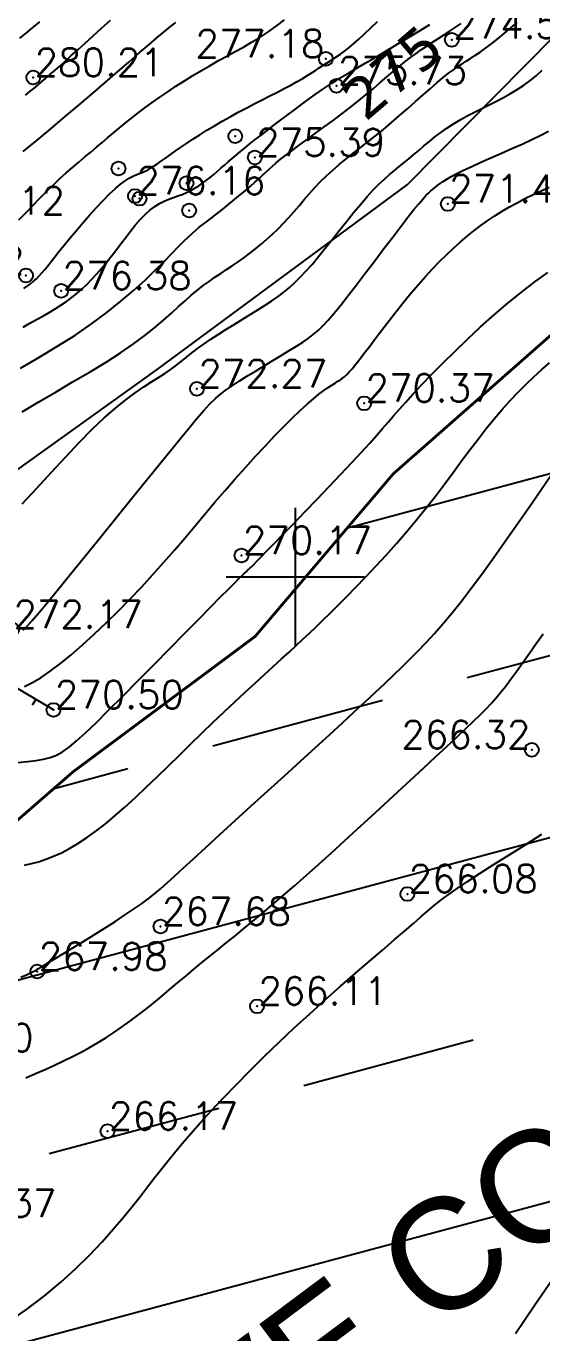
# Model space of a CAD drawing. Header units: millimetres. Extents: x 524954 to 526204, y 9523489 to 9524010.
# Drawn here: x 525990.26 to 526008.91, y 9523672.69 to 9523719.9 of the extents above; entities that cross this region are included whole.
import ezdxf
from ezdxf.enums import TextEntityAlignment as Align

# ---------------------------------------------------------------- set-up
doc = ezdxf.new("R2010")
doc.units = ezdxf.units.MM
doc.header["$PDMODE"] = 32
doc.header["$PDSIZE"] = 0.5
doc.linetypes.add('ACAD_ISO12W100', pattern=[21, 12, -3, 0, -3, 0, -3])
doc.linetypes.add('CACHE2', pattern=[4.7625, 3.175, -1.5875])
for name, color, linetype in [('Bord Fleuve', 4, 'ACAD_ISO12W100'), ('Carroyage', 7, 'Continuous'), ('CN_01_00', 3, 'Continuous'), ('CN_02_00', 4, 'Continuous'), ('CN_05_00', 6, 'Continuous'), ('CN_10_00', 1, 'Continuous'), ('Cotation Courbes de niveau', 7, 'Continuous'), ('Haut_Talus', 30, 'Continuous'), ('PLUME_4', 3, 'Continuous'), ('Talus', 2, 'Continuous'), ('TopoAlt', 3, 'Continuous'), ('TOPOJIS', 7, 'Continuous'), ('Toponomie', 7, 'CACHE2')]:
    doc.layers.add(name, color=color, linetype=linetype)
doc.styles.add('Simplex 1.0', font='Simplex.shx', dxfattribs={"width": 0.99, "height": 1})
doc.styles.get("Standard").update_dxf_attribs({"font": 'arial.ttf'})
doc.styles.add('Verdana 1.0', font='verdana.ttf', dxfattribs={"width": 0.99, "height": 1})

# ---------------------------------------------------------------- blocks, each defined once
blk = doc.blocks.new('TCPOINT M')
at = {"color": 0}
blk.add_point((0, 0), dxfattribs=at)
at = {"layer": 'TopoAlt', "style": 'Simplex 1.0', "width": 0.99}
blk.add_attdef('ALT', (0.15, 0.15), '', height=1, dxfattribs=at)

msp = doc.modelspace()

# ---------------------------------------------------------------- hatches: boundary and pattern name
at = {"layer": 'Bord Fleuve', "ltscale": 0.5}
h = msp.add_hatch(dxfattribs=at)
h.set_pattern_fill('ANSI33', color=256, scale=2, angle=330, style=0)
h.paths.add_polyline_path([(526101.715, 9523771.778), (526101.498, 9523728.689), (526067.042, 9523702.1), (526048.223, 9523678.528), (526031.816, 9523676.184), (526027.837, 9523671.249), (526016.46, 9523661.911), (526012.684, 9523655.259), (526010.342, 9523652.337), (526009.349, 9523649.826), (526002.836, 9523644.901), (526001.359, 9523638.704), (525998.552, 9523634.868), (525992.641, 9523630.59), (525971.373, 9523621.771), (525946.333, 9523622.282), (525936.503, 9523619.892), (525930.695, 9523617.923), (525919.699, 9523615.395), (525895.841, 9523612.948), (525885.599, 9523613.628), (525875.196, 9523613.421), (525867.372, 9523614.558), (525859.164, 9523613.749), (525850.68, 9523611.584), (525842.877, 9523609.413), (525834.137, 9523605.724), (525821.783, 9523602.11), (525815.903, 9523600.185), (525796.184, 9523594.113), (525774.026, 9523585.199), (525767.099, 9523581.761), (525763.989, 9523580.32), (525760.33, 9523578.539), (525748.039, 9523572.413), (525744.059, 9523571.766), (525739.195, 9523569.005), (525726.381, 9523563.785), (525719.788, 9523561.814), (525707.248, 9523554.536), (525700.147, 9523552.212), (525692.212, 9523549.16), (525674.921, 9523545.702), (525662.522, 9523542.332), (525644.942, 9523541.016), (525635.899, 9523540.053), (525621.612, 9523536.522), (525609.298, 9523533.789), (525593.484, 9523529.477), (525590.482, 9523529.837), (525587.338, 9523528.188), (525575.413, 9523524.864), (525573.541, 9523524.376), (525537.559, 9523507.804), (525536.053, 9523507.312), (525509.961, 9523500.658), (525472.702, 9523501.018), (525453.195, 9523495.13), (525425.264, 9523493.316), (525409.725, 9523500.229), (525383.624, 9523517.145), (525374.857, 9523528.592), (525397.503, 9523550.219), (525408.728, 9523544.096), (525423.511, 9523536.311), (525445.736, 9523537.578), (525453.966, 9523539.782), (525464.454, 9523546.087), (525473.153, 9523547.827), (525482.046, 9523548.599), (525491.438, 9523548.246), (525499.251, 9523546.152), (525510.455, 9523545.914), (525524.182, 9523548.573), (525533.752, 9523550.446), (525539.312, 9523550.42), (525543.959, 9523554.529), (525548.966, 9523556.567), (525556.157, 9523559.482), (525565.701, 9523562.659), (525575.687, 9523565.927), (525586.045, 9523569.089), (525592.726, 9523570.833), (525599.232, 9523573.013), (525615.849, 9523577.326), (525625.16, 9523582.583), (525628.685, 9523586.517), (525632.523, 9523586.625), (525648.079, 9523583.088), (525655.429, 9523583.638), (525665.347, 9523586.334), (525670.505, 9523587.365), (525674.974, 9523592.31), (525681.363, 9523595.427), (525690.374, 9523596.897), (525696.726, 9523596.667), (525703.112, 9523600.372), (525712.502, 9523603.181), (525720.951, 9523606.622), (525729.973, 9523611.744), (525735.094, 9523612.577), (525741.896, 9523615.967), (525746.088, 9523618.007), (525749.05, 9523619.379), (525756.94, 9523623.296), (525766.831, 9523627.898), (525804.249, 9523638.101), (525817.576, 9523642.025), (525828.432, 9523644.919), (525839.805, 9523649.896), (525846.166, 9523651.166), (525855.839, 9523655.822), (525867.776, 9523655.711), (525877.503, 9523655.632), (525886.144, 9523654.198), (525894.786, 9523653.829), (525911.157, 9523655.506), (525918.652, 9523656.801), (525925.004, 9523658.249), (525933.183, 9523660.832), (525939.613, 9523663.374), (525944.509, 9523665.893), (525950.393, 9523669.022), (525957.623, 9523672.73), (525962.986, 9523676.276), (525970.165, 9523679.965), (525973.599, 9523682.924), (525976.261, 9523684.646), (525980.145, 9523686.246), (525987.591, 9523689.162), (525991.967, 9523692.966), (525998.543, 9523697.851), (526003.542, 9523703.73), (526012.581, 9523711.677), (526026.66, 9523716.709), (526030.85, 9523726.011), (526046.387, 9523740.613), (526052.355, 9523745.599), (526061.927, 9523759.011), (526073.275, 9523760.379), (526077.818, 9523761.95), (526083.981, 9523762.217)])
h.paths.add_polyline_path([(525512.661, 9523516.101), (525534.357, 9523523.257), (525535.319, 9523520.342), (525513.623, 9523513.186)], flags=24)
h.paths.add_polyline_path([(525743.331, 9523593.045), (525764.315, 9523602.078), (525765.529, 9523599.259), (525744.545, 9523590.226)], flags=24)
h.paths.add_polyline_path([(525983.194, 9523662.071), (526001.508, 9523675.73), (526003.343, 9523673.269), (525985.029, 9523659.611)], flags=24)

# ---------------------------------------------------------------- linework, layer by layer
at = {"layer": 'Bord Fleuve', "ltscale": 0.35, "flags": 128}
msp.add_lwpolyline([(525394.064, 9523546.741, 0.1, 0.1, 0), (525403.511, 9523541.057, 0.1, 0.1, 0), (525423.511, 9523536.311, 0.1, 0.1, 0), (525445.736, 9523537.578, 0.1, 0.1, 0), (525453.966, 9523539.782, 0.1, 0.1, 0), (525464.454, 9523546.087, 0.1, 0.1, 0), (525473.153, 9523547.827, 0.1, 0.1, 0), (525482.046, 9523548.599, 0.1, 0.1, 0), (525491.438, 9523548.246, 0.1, 0.1, 0), (525499.251, 9523546.152, 0.1, 0.1, 0), (525510.455, 9523545.914, 0.1, 0.1, 0), (525524.182, 9523548.573, 0.1, 0.1, 0), (525533.752, 9523550.446, 0.1, 0.1, 0), (525539.312, 9523550.42, 0.1, 0.1, 0), (525543.959, 9523554.529, 0.1, 0.1, 0), (525548.966, 9523556.567, 0.1, 0.1, 0), (525556.157, 9523559.482, 0.1, 0.1, 0), (525565.701, 9523562.659, 0.1, 0.1, 0), (525575.687, 9523565.927, 0.1, 0.1, 0), (525586.045, 9523569.089, 0.1, 0.1, 0), (525592.726, 9523570.833, 0.1, 0.1, 0), (525599.232, 9523573.013, 0.1, 0.1, 0), (525615.849, 9523577.326, 0.1, 0.1, 0), (525625.16, 9523582.583, 0.1, 0.1, 0), (525628.685, 9523586.517, 0.1, 0.1, 0), (525632.523, 9523586.625, 0.1, 0.1, 0), (525648.079, 9523583.088, 0.1, 0.1, 0), (525655.429, 9523583.638, 0.1, 0.1, 0), (525665.347, 9523586.334, 0.1, 0.1, 0), (525670.505, 9523587.365, 0.1, 0.1, 0), (525674.974, 9523592.31, 0.1, 0.1, 0), (525674.974, 9523592.31, 0.1, 0.1, 0), (525681.363, 9523595.427, 0.1, 0.1, 0), (525681.363, 9523595.427, 0.1, 0.1, 0), (525690.374, 9523596.897, 0.1, 0.1, 0), (525696.726, 9523596.667, 0.1, 0.1, 0), (525703.112, 9523600.372, 0.1, 0.1, 0), (525712.502, 9523603.181, 0.1, 0.1, 0), (525712.502, 9523603.181, 0.1, 0.1, 0), (525720.951, 9523606.622, 0.1, 0.1, 0), (525729.973, 9523611.744, 0.1, 0.1, 0), (525735.094, 9523612.577, 0.1, 0.1, 0), (525741.896, 9523615.967, 0.1, 0.1, 0), (525746.088, 9523618.007, 0.1, 0.1, 0), (525749.05, 9523619.379, 0.1, 0.1, 0), (525756.94, 9523623.296, 0.1, 0.1, 0), (525766.831, 9523627.898, 0.1, 0.1, 0), (525804.249, 9523638.101, 0.1, 0.1, 0), (525817.576, 9523642.025, 0.1, 0.1, 0), (525828.432, 9523644.919, 0.1, 0.1, 0), (525839.805, 9523649.896, 0.1, 0.1, 0), (525846.166, 9523651.166, 0.1, 0.1, 0), (525855.839, 9523655.822, 0.1, 0.1, 0), (525867.776, 9523655.711, 0.1, 0.1, 0), (525877.503, 9523655.632, 0.1, 0.1, 0), (525886.144, 9523654.198, 0.1, 0.1, 0), (525894.786, 9523653.829, 0.1, 0.1, 0), (525911.157, 9523655.506, 0.1, 0.1, 0), (525918.652, 9523656.801, 0.1, 0.1, 0), (525925.004, 9523658.249, 0.1, 0.1, 0), (525933.183, 9523660.832, 0.1, 0.1, 0), (525939.613, 9523663.374, 0.1, 0.1, 0), (525944.509, 9523665.893, 0.1, 0.1, 0), (525950.393, 9523669.022, 0.1, 0.1, 0), (525957.623, 9523672.73, 0.1, 0.1, 0), (525962.986, 9523676.276, 0.1, 0.1, 0), (525970.165, 9523679.965, 0.1, 0.1, 0), (525970.165, 9523679.965, 0.1, 0.1, 0), (525973.599, 9523682.924, 0.1, 0.1, 0), (525976.261, 9523684.646, 0.1, 0.1, 0), (525980.145, 9523686.246, 0.1, 0.1, 0), (525987.591, 9523689.162, 0.1, 0.1, 0), (525991.967, 9523692.966, 0.1, 0.1, 0), (525998.543, 9523697.851, 0.1, 0.1, 0), (526003.542, 9523703.73, 0.1, 0.1, 0), (526012.581, 9523711.677, 0.1, 0.1, 0), (526026.66, 9523716.709, 0.1, 0.1, 0), (526030.85, 9523726.011, 0.1, 0.1, 0), (526046.387, 9523740.613, 0.1, 0.1, 0), (526052.355, 9523745.599, 0.1, 0.1, 0), (526061.927, 9523759.011, 0.1, 0.1, 0), (526073.275, 9523760.379, 0.1, 0.1, 0), (526077.818, 9523761.95, 0.1, 0.1, 0), (526083.981, 9523762.217, 0.1, 0.1, 0), (526101.715, 9523771.778, 0, 0, 0)], format="xyseb", dxfattribs=at)
at = {"layer": 'Carroyage'}
for p, q in [((526000, 9523697.5), (526000, 9523702.5)), ((525997.5, 9523700), (526002.5, 9523700))]:
    msp.add_line(p, q, dxfattribs=at)
at = {"layer": 'CN_01_00', "flags": 128}
for points, elevation in [([(525990.041, 9523719.463), (525990.264, 9523719.644), (525990.499, 9523719.84), (525990.754, 9523720.057)], 281), ([(525990.156, 9523715.374), (525990.66, 9523715.786), (525991.171, 9523716.208), (525991.681, 9523716.633), (525992.18, 9523717.054), (525992.663, 9523717.467), (525993.126, 9523717.865), (525993.565, 9523718.246), (525993.977, 9523718.603), (525994.357, 9523718.932), (525994.701, 9523719.229), (525995.004, 9523719.488), (525995.265, 9523719.706), (525995.488, 9523719.887), (525995.677, 9523720.035)], 279), ([(525990.178, 9523710.428), (525990.301, 9523710.509), (525990.419, 9523710.594), (525990.53, 9523710.682), (525990.636, 9523710.775), (525990.737, 9523710.875), (525990.837, 9523710.985), (525990.939, 9523711.106), (525991.049, 9523711.242), (525991.17, 9523711.396), (525991.306, 9523711.57), (525991.461, 9523711.768), (525991.64, 9523711.991), (525991.845, 9523712.24), (525992.07, 9523712.509), (525992.31, 9523712.789), (525992.557, 9523713.071), (525992.806, 9523713.346), (525993.048, 9523713.604), (525993.279, 9523713.837), (525993.491, 9523714.036), (525993.679, 9523714.195), (525993.845, 9523714.318), (525993.992, 9523714.41), (525994.124, 9523714.48), (525994.245, 9523714.533), (525994.356, 9523714.577), (525994.463, 9523714.618), (525994.567, 9523714.662), (525994.673, 9523714.715), (525994.783, 9523714.778), (525994.899, 9523714.852), (525995.024, 9523714.936), (525995.159, 9523715.031), (525995.306, 9523715.136), (525995.469, 9523715.252), (525995.649, 9523715.379), (525995.848, 9523715.516), (525996.064, 9523715.663), (525996.297, 9523715.816), (525996.544, 9523715.975), (525996.803, 9523716.138), (525997.073, 9523716.302), (525997.352, 9523716.467), (525997.638, 9523716.629), (525997.93, 9523716.788), (525998.223, 9523716.943), (525998.515, 9523717.093), (525998.802, 9523717.239), (525999.081, 9523717.38), (525999.348, 9523717.515), (525999.6, 9523717.645), (525999.833, 9523717.768), (526000.046, 9523717.886), (526000.239, 9523717.997), (526000.415, 9523718.103), (526000.576, 9523718.204), (526000.725, 9523718.299), (526000.864, 9523718.39), (526000.995, 9523718.476), (526001.122, 9523718.558), (526001.246, 9523718.637), (526001.37, 9523718.716), (526001.498, 9523718.8), (526001.631, 9523718.892), (526001.775, 9523718.996), (526001.93, 9523719.117), (526002.101, 9523719.259), (526002.289, 9523719.425), (526002.498, 9523719.618), (526002.724, 9523719.835), (526002.965, 9523720.07)], 277), ([(525990.122, 9523702.642), (525990.648, 9523703.206), (525991.172, 9523703.776), (525991.686, 9523704.335), (525992.182, 9523704.863), (525992.651, 9523705.341), (525993.089, 9523705.754), (525993.494, 9523706.105), (525993.867, 9523706.402), (525994.208, 9523706.652), (525994.519, 9523706.865), (525994.8, 9523707.047), (525995.052, 9523707.206), (525995.276, 9523707.35), (525995.474, 9523707.485), (525995.652, 9523707.616), (525995.817, 9523707.744), (525995.976, 9523707.872), (525996.138, 9523708.002), (525996.308, 9523708.137), (525996.495, 9523708.278), (525996.706, 9523708.429), (525996.945, 9523708.59), (525997.209, 9523708.76), (525997.49, 9523708.937), (525997.781, 9523709.117), (525998.076, 9523709.298), (525998.367, 9523709.478), (525998.648, 9523709.653), (525998.911, 9523709.821), (525999.152, 9523709.981), (525999.375, 9523710.137), (525999.583, 9523710.294), (525999.783, 9523710.459), (525999.98, 9523710.636), (526000.178, 9523710.83), (526000.383, 9523711.048), (526000.601, 9523711.295), (526000.834, 9523711.574), (526001.081, 9523711.879), (526001.337, 9523712.2), (526001.597, 9523712.529), (526001.857, 9523712.857), (526002.114, 9523713.176), (526002.362, 9523713.475), (526002.597, 9523713.748), (526002.817, 9523713.986), (526003.023, 9523714.193), (526003.216, 9523714.376), (526003.401, 9523714.539), (526003.579, 9523714.688), (526003.753, 9523714.829), (526003.926, 9523714.967), (526004.1, 9523715.109), (526004.278, 9523715.258), (526004.46, 9523715.413), (526004.648, 9523715.573), (526004.844, 9523715.736), (526005.047, 9523715.899), (526005.259, 9523716.06), (526005.481, 9523716.218), (526005.714, 9523716.371), (526005.959, 9523716.516), (526006.213, 9523716.655), (526006.473, 9523716.79), (526006.738, 9523716.923), (526007.003, 9523717.055), (526007.266, 9523717.187), (526007.524, 9523717.322), (526007.775, 9523717.462), (526008.017, 9523717.607), (526008.251, 9523717.762), (526008.478, 9523717.929), (526008.702, 9523718.111), (526008.924, 9523718.313)], 273), ([(525990.206, 9523696.046), (525990.494, 9523696.19), (525990.803, 9523696.372), (525991.139, 9523696.598), (525991.504, 9523696.872), (525991.895, 9523697.19), (525992.305, 9523697.545), (525992.728, 9523697.93), (525993.16, 9523698.339), (525993.594, 9523698.766), (525994.023, 9523699.205), (525994.443, 9523699.648), (525994.849, 9523700.09), (525995.241, 9523700.53), (525995.623, 9523700.969), (525995.997, 9523701.405), (525996.365, 9523701.838), (525996.729, 9523702.27), (525997.093, 9523702.698), (525997.458, 9523703.123), (525997.826, 9523703.545), (525998.195, 9523703.959), (525998.559, 9523704.36), (525998.914, 9523704.744), (525999.258, 9523705.107), (525999.584, 9523705.442), (525999.89, 9523705.747), (526000.171, 9523706.016), (526000.424, 9523706.246), (526000.65, 9523706.44), (526000.851, 9523706.601), (526001.028, 9523706.735), (526001.183, 9523706.844), (526001.319, 9523706.934), (526001.437, 9523707.008), (526001.539, 9523707.072), (526001.627, 9523707.128), (526001.706, 9523707.183), (526001.783, 9523707.244), (526001.861, 9523707.317), (526001.948, 9523707.409), (526002.049, 9523707.525), (526002.169, 9523707.672), (526002.313, 9523707.857), (526002.487, 9523708.083), (526002.687, 9523708.345), (526002.908, 9523708.637), (526003.147, 9523708.949), (526003.398, 9523709.276), (526003.659, 9523709.608), (526003.924, 9523709.939), (526004.189, 9523710.261), (526004.45, 9523710.568), (526004.707, 9523710.859), (526004.962, 9523711.135), (526005.214, 9523711.397), (526005.464, 9523711.644), (526005.713, 9523711.879), (526005.961, 9523712.101), (526006.209, 9523712.31), (526006.457, 9523712.509), (526006.707, 9523712.698), (526006.96, 9523712.877), (526007.217, 9523713.048), (526007.478, 9523713.212), (526007.745, 9523713.369), (526008.02, 9523713.521), (526008.302, 9523713.669), (526008.593, 9523713.814), (526008.888, 9523713.954), (526009.181, 9523714.089)], 271), ([(525990.206, 9523689.584), (525990.454, 9523689.644), (525990.713, 9523689.714), (525990.981, 9523689.801), (525991.257, 9523689.909), (525991.542, 9523690.04), (525991.835, 9523690.194), (525992.138, 9523690.374), (525992.452, 9523690.579), (525992.779, 9523690.812), (525993.118, 9523691.074), (525993.472, 9523691.366), (525993.839, 9523691.687), (525994.219, 9523692.034), (525994.61, 9523692.402), (525995.008, 9523692.785), (525995.412, 9523693.179), (525995.818, 9523693.578), (525996.225, 9523693.977), (525996.63, 9523694.372), (525997.031, 9523694.756), (525997.425, 9523695.13), (525997.81, 9523695.49), (525998.182, 9523695.835), (525998.54, 9523696.164), (525998.88, 9523696.475), (525999.2, 9523696.767), (525999.498, 9523697.039), (525999.771, 9523697.289), (526000.027, 9523697.523), (526000.27, 9523697.749), (526000.508, 9523697.973), (526000.748, 9523698.201), (526000.997, 9523698.441), (526001.26, 9523698.699), (526001.545, 9523698.982), (526001.856, 9523699.295), (526002.19, 9523699.636), (526002.543, 9523700.001), (526002.907, 9523700.387), (526003.279, 9523700.789), (526003.652, 9523701.205), (526004.022, 9523701.63), (526004.382, 9523702.06), (526004.73, 9523702.493), (526005.064, 9523702.925), (526005.388, 9523703.354), (526005.702, 9523703.777), (526006.008, 9523704.191), (526006.308, 9523704.595), (526006.604, 9523704.985), (526006.897, 9523705.36), (526007.188, 9523705.716), (526007.479, 9523706.054), (526007.768, 9523706.374), (526008.055, 9523706.678), (526008.342, 9523706.965), (526008.627, 9523707.236), (526008.911, 9523707.492), (526009.194, 9523707.732)], 269), ([(525990.256, 9523681.901), (525990.606, 9523682.059), (525990.95, 9523682.212), (525991.288, 9523682.365), (525991.618, 9523682.518), (525991.939, 9523682.674), (525992.25, 9523682.834), (525992.554, 9523683.001), (525992.85, 9523683.173), (525993.142, 9523683.353), (525993.43, 9523683.54), (525993.715, 9523683.735), (525994, 9523683.939), (525994.286, 9523684.153), (525994.575, 9523684.377), (525994.865, 9523684.609), (525995.156, 9523684.848), (525995.449, 9523685.091), (525995.742, 9523685.337), (525996.035, 9523685.583), (525996.327, 9523685.828), (525996.619, 9523686.069), (525996.91, 9523686.307), (525997.202, 9523686.543), (525997.5, 9523686.782), (525997.805, 9523687.027), (525998.121, 9523687.283), (525998.451, 9523687.553), (525998.799, 9523687.841), (525999.166, 9523688.152), (525999.557, 9523688.488), (525999.968, 9523688.847), (526000.398, 9523689.227), (526000.844, 9523689.625), (526001.303, 9523690.039), (526001.772, 9523690.465), (526002.251, 9523690.9), (526002.735, 9523691.343), (526003.221, 9523691.789), (526003.705, 9523692.234), (526004.178, 9523692.671), (526004.635, 9523693.094), (526005.069, 9523693.497), (526005.473, 9523693.874), (526005.842, 9523694.218), (526006.167, 9523694.525), (526006.446, 9523694.789), (526006.684, 9523695.02), (526006.892, 9523695.229), (526007.077, 9523695.424), (526007.25, 9523695.619), (526007.419, 9523695.822), (526007.594, 9523696.045), (526007.783, 9523696.298), (526007.993, 9523696.589), (526008.222, 9523696.91), (526008.463, 9523697.251), (526008.711, 9523697.602), (526008.96, 9523697.951)], 267)]:
    msp.add_lwpolyline(points, dxfattribs=dict(at, elevation=elevation))
at = {"layer": 'CN_02_00', "flags": 128}
for points, elevation in [([(525990.003, 9523712.903), (525990.265, 9523713.171), (525990.52, 9523713.436), (525990.767, 9523713.693), (525991.01, 9523713.94), (525991.25, 9523714.173), (525991.485, 9523714.393), (525991.717, 9523714.601), (525991.945, 9523714.8), (525992.168, 9523714.99), (525992.388, 9523715.174), (525992.603, 9523715.353), (525992.813, 9523715.529), (525993.019, 9523715.703), (525993.223, 9523715.876), (525993.428, 9523716.049), (525993.636, 9523716.223), (525993.849, 9523716.399), (525994.072, 9523716.578), (525994.305, 9523716.761), (525994.553, 9523716.948), (525994.816, 9523717.14), (525995.094, 9523717.336), (525995.383, 9523717.533), (525995.681, 9523717.731), (525995.985, 9523717.926), (525996.294, 9523718.118), (525996.604, 9523718.304), (525996.913, 9523718.483), (525997.218, 9523718.654), (525997.521, 9523718.819), (525997.821, 9523718.982), (525998.12, 9523719.147), (525998.417, 9523719.317), (525998.713, 9523719.496), (525999.009, 9523719.688), (525999.305, 9523719.897), (525999.602, 9523720.124)], 278), ([(525990.118, 9523705.966), (525990.723, 9523706.327), (525991.346, 9523706.692), (525991.969, 9523707.057), (525992.578, 9523707.416), (525993.154, 9523707.767), (525993.682, 9523708.104), (525994.149, 9523708.425), (525994.559, 9523708.728), (525994.919, 9523709.014), (525995.236, 9523709.283), (525995.519, 9523709.533), (525995.775, 9523709.767), (525996.012, 9523709.982), (525996.236, 9523710.18), (525996.455, 9523710.36), (525996.67, 9523710.526), (525996.882, 9523710.68), (525997.092, 9523710.826), (525997.301, 9523710.966), (525997.508, 9523711.104), (525997.716, 9523711.242), (525997.925, 9523711.385), (525998.134, 9523711.534), (525998.344, 9523711.69), (525998.554, 9523711.853), (525998.763, 9523712.024), (525998.97, 9523712.201), (525999.174, 9523712.386), (525999.374, 9523712.578), (525999.57, 9523712.778), (525999.761, 9523712.984), (525999.949, 9523713.197), (526000.135, 9523713.413), (526000.323, 9523713.632), (526000.513, 9523713.851), (526000.709, 9523714.069), (526000.912, 9523714.284), (526001.125, 9523714.495), (526001.349, 9523714.699), (526001.583, 9523714.9), (526001.828, 9523715.1), (526002.083, 9523715.3), (526002.346, 9523715.505), (526002.618, 9523715.716), (526002.897, 9523715.937), (526003.183, 9523716.169), (526003.475, 9523716.414), (526003.769, 9523716.668), (526004.061, 9523716.924), (526004.347, 9523717.177), (526004.622, 9523717.422), (526004.884, 9523717.652), (526005.126, 9523717.861), (526005.346, 9523718.045), (526005.541, 9523718.198), (526005.715, 9523718.327), (526005.874, 9523718.438), (526006.026, 9523718.538), (526006.176, 9523718.633), (526006.33, 9523718.731), (526006.494, 9523718.839), (526006.676, 9523718.964), (526006.878, 9523719.11), (526007.098, 9523719.275), (526007.328, 9523719.454), (526007.562, 9523719.642), (526007.795, 9523719.835), (526008.02, 9523720.027)], 274), ([(525990.151, 9523709.031), (525990.399, 9523709.167), (525990.639, 9523709.298), (525990.87, 9523709.428), (525991.094, 9523709.556), (525991.31, 9523709.686), (525991.519, 9523709.818), (525991.721, 9523709.955), (525991.916, 9523710.099), (525992.104, 9523710.25), (525992.287, 9523710.41), (525992.466, 9523710.579), (525992.641, 9523710.757), (525992.814, 9523710.944), (525992.985, 9523711.141), (525993.156, 9523711.348), (525993.329, 9523711.566), (525993.503, 9523711.793), (525993.678, 9523712.026), (525993.855, 9523712.259), (525994.032, 9523712.488), (525994.21, 9523712.707), (525994.387, 9523712.911), (525994.563, 9523713.095), (525994.739, 9523713.254), (525994.913, 9523713.385), (525995.085, 9523713.491), (525995.255, 9523713.577), (525995.423, 9523713.648), (525995.587, 9523713.71), (525995.749, 9523713.767), (525995.908, 9523713.824), (525996.062, 9523713.888), (525996.213, 9523713.96), (525996.36, 9523714.042), (525996.503, 9523714.132), (525996.644, 9523714.229), (525996.781, 9523714.331), (525996.916, 9523714.438), (525997.049, 9523714.547), (525997.18, 9523714.657), (525997.309, 9523714.767), (525997.439, 9523714.88), (525997.572, 9523714.995), (525997.712, 9523715.114), (525997.859, 9523715.24), (525998.018, 9523715.373), (525998.191, 9523715.515), (525998.38, 9523715.668), (525998.586, 9523715.831), (525998.807, 9523716.003), (525999.037, 9523716.181), (525999.272, 9523716.361), (525999.508, 9523716.54), (525999.74, 9523716.714), (525999.963, 9523716.88), (526000.173, 9523717.036), (526000.367, 9523717.179), (526000.546, 9523717.309), (526000.713, 9523717.429), (526000.871, 9523717.54), (526001.023, 9523717.644), (526001.171, 9523717.744), (526001.319, 9523717.841), (526001.47, 9523717.936), (526001.625, 9523718.033), (526001.787, 9523718.131), (526001.957, 9523718.232), (526002.136, 9523718.338), (526002.324, 9523718.448), (526002.525, 9523718.565), (526002.738, 9523718.689), (526002.964, 9523718.822), (526003.205, 9523718.963), (526003.455, 9523719.111), (526003.71, 9523719.262), (526003.964, 9523719.413), (526004.211, 9523719.561), (526004.447, 9523719.703), (526004.665, 9523719.836), (526004.862, 9523719.956)], 276), ([(525990.152, 9523698.077), (525990.296, 9523698.223), (525990.481, 9523698.427), (525990.719, 9523698.702), (525991.022, 9523699.064), (525991.401, 9523699.524), (525991.862, 9523700.089), (525992.39, 9523700.738), (525992.962, 9523701.445), (525993.557, 9523702.18), (525994.152, 9523702.917), (525994.727, 9523703.627), (525995.258, 9523704.284), (525995.725, 9523704.858), (525996.112, 9523705.331), (525996.428, 9523705.71), (525996.688, 9523706.012), (525996.91, 9523706.252), (525997.107, 9523706.446), (525997.296, 9523706.609), (525997.493, 9523706.759), (525997.712, 9523706.91), (525997.967, 9523707.074), (525998.25, 9523707.252), (525998.553, 9523707.438), (525998.867, 9523707.628), (525999.182, 9523707.818), (525999.488, 9523708.002), (525999.776, 9523708.177), (526000.037, 9523708.338), (526000.264, 9523708.482), (526000.464, 9523708.618), (526000.646, 9523708.755), (526000.821, 9523708.904), (526000.997, 9523709.074), (526001.184, 9523709.276), (526001.393, 9523709.519), (526001.632, 9523709.813), (526001.908, 9523710.164), (526002.213, 9523710.561), (526002.538, 9523710.987), (526002.871, 9523711.426), (526003.201, 9523711.863), (526003.518, 9523712.282), (526003.811, 9523712.667), (526004.07, 9523713.001), (526004.286, 9523713.273), (526004.462, 9523713.487), (526004.605, 9523713.652), (526004.72, 9523713.777), (526004.812, 9523713.871), (526004.889, 9523713.942), (526004.955, 9523713.998), (526005.017, 9523714.049), (526005.08, 9523714.101), (526005.151, 9523714.158), (526005.236, 9523714.222), (526005.34, 9523714.294), (526005.471, 9523714.376), (526005.634, 9523714.469), (526005.836, 9523714.575), (526006.083, 9523714.697), (526006.377, 9523714.834), (526006.711, 9523714.984), (526007.072, 9523715.143), (526007.449, 9523715.309), (526007.83, 9523715.476), (526008.202, 9523715.643), (526008.554, 9523715.805), (526008.875, 9523715.959), (526009.155, 9523716.103)], 272), ([(525990.071, 9523685.541), (525990.277, 9523685.632), (525990.424, 9523685.698), (525990.523, 9523685.742), (525990.583, 9523685.77), (525990.614, 9523685.785), (525990.626, 9523685.792), (525990.628, 9523685.795), (525990.629, 9523685.797), (525990.63, 9523685.799), (525990.631, 9523685.802), (525990.632, 9523685.805), (525990.633, 9523685.808), (525990.635, 9523685.81), (525990.637, 9523685.813), (525990.64, 9523685.815), (525990.644, 9523685.817), (525990.657, 9523685.824), (525990.685, 9523685.84), (525990.737, 9523685.87), (525990.82, 9523685.919), (525990.943, 9523685.992), (525991.112, 9523686.093), (525991.335, 9523686.227), (525991.617, 9523686.398), (525991.947, 9523686.598), (525992.311, 9523686.821), (525992.695, 9523687.059), (525993.085, 9523687.303), (525993.467, 9523687.545), (525993.827, 9523687.778), (525994.151, 9523687.994), (525994.431, 9523688.189), (525994.676, 9523688.369), (525994.903, 9523688.548), (525995.128, 9523688.737), (525995.366, 9523688.947), (525995.633, 9523689.19), (525995.946, 9523689.478), (525996.319, 9523689.823), (525996.764, 9523690.231), (525997.271, 9523690.694), (525997.823, 9523691.197), (525998.406, 9523691.727), (525999.004, 9523692.271), (525999.602, 9523692.814), (526000.183, 9523693.343), (526000.733, 9523693.844), (526001.24, 9523694.307), (526001.704, 9523694.733), (526002.131, 9523695.126), (526002.524, 9523695.49), (526002.889, 9523695.831), (526003.229, 9523696.152), (526003.55, 9523696.458), (526003.856, 9523696.753), (526004.152, 9523697.043), (526004.442, 9523697.335), (526004.733, 9523697.637), (526005.029, 9523697.959), (526005.335, 9523698.309), (526005.658, 9523698.695), (526006.002, 9523699.125), (526006.373, 9523699.609), (526006.773, 9523700.151), (526007.194, 9523700.735), (526007.625, 9523701.344), (526008.055, 9523701.96), (526008.473, 9523702.564), (526008.869, 9523703.137), (526009.232, 9523703.661)], 268), ([(525989.59, 9523673.063), (525990.281, 9523673.538), (525990.923, 9523674.024), (525991.515, 9523674.518), (525992.059, 9523675.013), (525992.556, 9523675.502), (525993.008, 9523675.979), (525993.416, 9523676.436), (525993.782, 9523676.868), (525994.108, 9523677.267), (525994.396, 9523677.63), (525994.657, 9523677.963), (525994.899, 9523678.277), (525995.134, 9523678.58), (525995.373, 9523678.884), (525995.626, 9523679.197), (525995.903, 9523679.53), (525996.215, 9523679.892), (525996.57, 9523680.29), (525996.967, 9523680.721), (525997.4, 9523681.181), (525997.865, 9523681.664), (525998.358, 9523682.163), (525998.875, 9523682.674), (525999.41, 9523683.191), (525999.96, 9523683.709), (526000.52, 9523684.223), (526001.08, 9523684.726), (526001.632, 9523685.212), (526002.167, 9523685.677), (526002.675, 9523686.115), (526003.148, 9523686.52), (526003.576, 9523686.886), (526003.95, 9523687.208), (526004.266, 9523687.483), (526004.537, 9523687.72), (526004.781, 9523687.931), (526005.016, 9523688.126), (526005.26, 9523688.319), (526005.53, 9523688.521), (526005.846, 9523688.744), (526006.225, 9523688.999), (526006.678, 9523689.294), (526007.193, 9523689.623), (526007.75, 9523689.975), (526008.33, 9523690.338), (526008.914, 9523690.703)], 266)]:
    msp.add_lwpolyline(points, dxfattribs=dict(at, elevation=elevation))
at = {"layer": 'CN_05_00', "flags": 128}
for points, elevation in [([(525990.064, 9523707.546), (525990.721, 9523707.926), (525991.379, 9523708.322), (525992.02, 9523708.73), (525992.627, 9523709.143), (525993.185, 9523709.555), (525993.693, 9523709.96), (525994.152, 9523710.353), (525994.564, 9523710.728), (525994.93, 9523711.079), (525995.251, 9523711.401), (525995.53, 9523711.686), (525995.767, 9523711.931), (525995.965, 9523712.13), (525996.131, 9523712.291), (525996.275, 9523712.423), (525996.404, 9523712.534), (525996.526, 9523712.634), (525996.65, 9523712.73), (525996.785, 9523712.832), (525996.938, 9523712.949), (525997.116, 9523713.087), (525997.314, 9523713.243), (525997.525, 9523713.412), (525997.743, 9523713.588), (525997.96, 9523713.767), (525998.17, 9523713.942), (525998.365, 9523714.108), (525998.539, 9523714.26), (525998.687, 9523714.395), (525998.816, 9523714.515), (525998.934, 9523714.627), (525999.049, 9523714.735), (525999.169, 9523714.845), (525999.305, 9523714.963), (525999.463, 9523715.093), (525999.653, 9523715.242), (525999.88, 9523715.412), (526000.14, 9523715.603), (526000.425, 9523715.809), (526000.73, 9523716.029), (526001.045, 9523716.259), (526001.366, 9523716.494), (526001.683, 9523716.732), (526001.99, 9523716.969), (526002.281, 9523717.202), (526002.557, 9523717.43), (526002.819, 9523717.651), (526003.067, 9523717.864), (526003.304, 9523718.067), (526003.531, 9523718.261), (526003.749, 9523718.444), (526003.96, 9523718.614), (526004.165, 9523718.772), (526004.366, 9523718.918), (526004.564, 9523719.056), (526004.761, 9523719.188), (526004.957, 9523719.317), (526005.156, 9523719.445), (526005.357, 9523719.574), (526005.563, 9523719.708), (526005.775, 9523719.847), (526005.991, 9523719.991)], 275), ([(526009.27, 9523674.579), (526008.66, 9523673.688), (526007.961, 9523672.661)], 265)]:
    msp.add_lwpolyline(points, dxfattribs=dict(at, elevation=elevation))
at = {"layer": 'CN_10_00', "flags": 128}
for points, elevation in [([(525990.242, 9523717.411), (525990.398, 9523717.536), (525990.543, 9523717.654), (525990.683, 9523717.77), (525990.823, 9523717.889), (525990.97, 9523718.015), (525991.127, 9523718.151), (525991.296, 9523718.299), (525991.479, 9523718.461), (525991.679, 9523718.639), (525991.897, 9523718.835), (525992.137, 9523719.051), (525992.401, 9523719.289), (525992.689, 9523719.549), (525992.994, 9523719.826), (525993.31, 9523720.113)], 280), ([(525989.965, 9523693.296), (525990.314, 9523693.336), (525990.628, 9523693.375), (525990.898, 9523693.42), (525991.137, 9523693.481), (525991.359, 9523693.567), (525991.582, 9523693.688), (525991.82, 9523693.856), (525992.091, 9523694.08), (525992.409, 9523694.37), (525992.792, 9523694.737), (525993.248, 9523695.185), (525993.763, 9523695.699), (525994.317, 9523696.256), (525994.889, 9523696.834), (525995.458, 9523697.411), (525996.003, 9523697.966), (525996.505, 9523698.476), (525996.941, 9523698.92), (525997.298, 9523699.282), (525997.579, 9523699.565), (525997.796, 9523699.782), (525997.958, 9523699.942), (525998.075, 9523700.057), (525998.158, 9523700.137), (525998.217, 9523700.192), (525998.262, 9523700.233), (525998.303, 9523700.271), (525998.349, 9523700.314), (525998.41, 9523700.373), (525998.493, 9523700.456), (525998.608, 9523700.572), (525998.764, 9523700.73), (525998.969, 9523700.94), (525999.233, 9523701.21), (525999.561, 9523701.547), (525999.939, 9523701.937), (526000.353, 9523702.364), (526000.786, 9523702.814), (526001.222, 9523703.27), (526001.646, 9523703.715), (526002.041, 9523704.134), (526002.392, 9523704.511), (526002.686, 9523704.836), (526002.935, 9523705.115), (526003.151, 9523705.363), (526003.349, 9523705.593), (526003.543, 9523705.819), (526003.747, 9523706.053), (526003.976, 9523706.31), (526004.244, 9523706.602), (526004.561, 9523706.939), (526004.924, 9523707.316), (526005.326, 9523707.723), (526005.76, 9523708.151), (526006.22, 9523708.591), (526006.698, 9523709.034), (526007.187, 9523709.47), (526007.682, 9523709.89), (526008.174, 9523710.287), (526008.659, 9523710.658), (526009.131, 9523711.002)], 270)]:
    msp.add_lwpolyline(points, dxfattribs=dict(at, elevation=elevation))
at = {"layer": 'Haut_Talus', "flags": 128}
msp.add_lwpolyline([(525991.254, 9523695.197), (525985.409, 9523698.654), (525982.692, 9523702.879), (525977.042, 9523709.418), (525975.084, 9523713.321), (525971.506, 9523717.952), (525971.323, 9523723.72)], dxfattribs=at)
at = {"layer": 'PLUME_4'}
msp.add_lwpolyline([(525953.448, 9523672.377), (525961.987, 9523679.016), (525962.449, 9523679.551), (525968.277, 9523689.001), (525977.923, 9523694.217), (525986.426, 9523701.355), (525986.426, 9523701.355), (525995.001, 9523707.495), (526004.039, 9523714.171), (526011.509, 9523721.735), (526011.971, 9523722.27), (526019.44, 9523729.834), (526025.803, 9523738.821), (526032.737, 9523746.847), (526033.199, 9523747.382), (526039.634, 9523755.372), (526044.927, 9523765.283), (526053.466, 9523771.922), (526053.43, 9523772.421), (526052.411, 9523786.384), (526056.171, 9523796.685)], dxfattribs=at)
msp.add_lwpolyline([(525953.448, 9523672.377), (525961.987, 9523679.016), (525962.449, 9523679.551), (525968.277, 9523689.001), (525977.923, 9523694.217), (525986.426, 9523701.355), (525986.426, 9523701.355), (525995.001, 9523707.495), (526004.039, 9523714.171), (526011.509, 9523721.735), (526011.971, 9523722.27), (526019.44, 9523729.834), (526025.803, 9523738.821), (526032.737, 9523746.847), (526033.199, 9523747.382), (526039.634, 9523755.372), (526044.927, 9523765.283), (526053.466, 9523771.922), (526053.43, 9523772.421), (526052.411, 9523786.384), (526056.171, 9523796.685)], dxfattribs=at)
at = {"layer": 'Talus'}
msp.add_line((525990.609, 9523695.578), (525990.482, 9523695.365), dxfattribs=at)

# ---------------------------------------------------------------- block references
at = {"layer": 'TOPOJIS'}
ref = msp.add_blockref('TCPOINT M', (526005.658, 9523719.409, 274.53), dxfattribs=at)
ref.add_attrib('ALT', '274.53', (526005.708, 9523719.459, 274.53), dxfattribs={"layer": 'TopoAlt', "height": 1, "style": 'Simplex 1.0', "width": 0.99})
ref = msp.add_blockref('TCPOINT M', (526001.102, 9523718.719, 277.18), dxfattribs=at)
ref.add_attrib('ALT', '277.18', dxfattribs={"layer": 'TopoAlt', "height": 1, "style": 'Simplex 1.0', "width": 0.99}).set_placement((526001.052, 9523718.769, 277.18), align=Align.RIGHT)
ref = msp.add_blockref('TCPOINT M', (525990.523, 9523718.043, 280.21), dxfattribs=at)
ref.add_attrib('ALT', '280.21', (525990.573, 9523718.093, 280.21), dxfattribs={"layer": 'TopoAlt', "height": 1, "style": 'Simplex 1.0', "width": 0.99})
ref = msp.add_blockref('TCPOINT M', (526001.484, 9523717.747, 275.73), dxfattribs=at)
ref.add_attrib('ALT', '275.73', (526001.534, 9523717.797, 275.73), dxfattribs={"layer": 'TopoAlt', "height": 1, "style": 'Simplex 1.0', "width": 0.99})
for p in [(525997.826, 9523715.923, 276.61), (525993.606, 9523714.756, 277.3), (525996.06, 9523714.229, 276.52), (525994.365, 9523713.669, 276.17), (525996.157, 9523713.239, 275.39)]:
    msp.add_blockref('TCPOINT M', p, dxfattribs=at)
ref = msp.add_blockref('TCPOINT M', (525998.533, 9523715.158, 275.39), dxfattribs=at)
ref.add_attrib('ALT', '275.39', (525998.583, 9523715.208, 275.39), dxfattribs={"layer": 'TopoAlt', "height": 1, "style": 'Simplex 1.0', "width": 0.99})
ref = msp.add_blockref('TCPOINT M', (525994.2, 9523713.764, 276.16), dxfattribs=at)
ref.add_attrib('ALT', '276.16', (525994.25, 9523713.814, 276.16), dxfattribs={"layer": 'TopoAlt', "height": 1, "style": 'Simplex 1.0', "width": 0.99})
ref = msp.add_blockref('TCPOINT M', (525986.952, 9523713.043, 279.12), dxfattribs=at)
ref.add_attrib('ALT', '279.12', (525987.002, 9523713.093, 279.12), dxfattribs={"layer": 'TopoAlt', "height": 1, "style": 'Simplex 1.0', "width": 0.99})
ref = msp.add_blockref('TCPOINT M', (526005.512, 9523713.476, 271.46), dxfattribs=at)
ref.add_attrib('ALT', '271.46', (526005.562, 9523713.526, 271.46), dxfattribs={"layer": 'TopoAlt', "height": 1, "style": 'Simplex 1.0', "width": 0.99})
ref = msp.add_blockref('TCPOINT M', (525990.259, 9523710.894, 277.32), dxfattribs=at)
ref.add_attrib('ALT', '277.32', dxfattribs={"layer": 'TopoAlt', "height": 1, "style": 'Simplex 1.0', "width": 0.99}).set_placement((525990.209, 9523710.944, 277.32), align=Align.RIGHT)
ref = msp.add_blockref('TCPOINT M', (525991.533, 9523710.339, 276.38), dxfattribs=at)
ref.add_attrib('ALT', '276.38', (525991.583, 9523710.389, 276.38), dxfattribs={"layer": 'TopoAlt', "height": 1, "style": 'Simplex 1.0', "width": 0.99})
ref = msp.add_blockref('TCPOINT M', (525996.44, 9523706.799, 272.27), dxfattribs=at)
ref.add_attrib('ALT', '272.27', (525996.49, 9523706.849, 272.27), dxfattribs={"layer": 'TopoAlt', "height": 1, "style": 'Simplex 1.0', "width": 0.99})
ref = msp.add_blockref('TCPOINT M', (526002.485, 9523706.274, 270.37), dxfattribs=at)
ref.add_attrib('ALT', '270.37', (526002.535, 9523706.324, 270.37), dxfattribs={"layer": 'TopoAlt', "height": 1, "style": 'Simplex 1.0', "width": 0.99})
ref = msp.add_blockref('TCPOINT M', (525998.052, 9523700.776, 270.17), dxfattribs=at)
ref.add_attrib('ALT', '270.17', (525998.102, 9523700.826, 270.17), dxfattribs={"layer": 'TopoAlt', "height": 1, "style": 'Simplex 1.0', "width": 0.99})
ref = msp.add_blockref('TCPOINT M', (525989.757, 9523698.101, 272.17), dxfattribs=at)
ref.add_attrib('ALT', '272.17', (525989.807, 9523698.151, 272.17), dxfattribs={"layer": 'TopoAlt', "height": 1, "style": 'Simplex 1.0', "width": 0.99})
ref = msp.add_blockref('TCPOINT M', (525991.254, 9523695.197, 270.5), dxfattribs=at)
ref.add_attrib('ALT', '270.50', (525991.304, 9523695.247, 270.5), dxfattribs={"layer": 'TopoAlt', "height": 1, "style": 'Simplex 1.0', "width": 0.99})
ref = msp.add_blockref('TCPOINT M', (526008.547, 9523693.758, 266.32), dxfattribs=at)
ref.add_attrib('ALT', '266.32', dxfattribs={"layer": 'TopoAlt', "height": 1, "style": 'Simplex 1.0', "width": 0.99}).set_placement((526008.497, 9523693.808, 266.32), align=Align.RIGHT)
ref = msp.add_blockref('TCPOINT M', (526004.048, 9523688.546, 266.08), dxfattribs=at)
ref.add_attrib('ALT', '266.08', (526004.098, 9523688.596, 266.08), dxfattribs={"layer": 'TopoAlt', "height": 1, "style": 'Simplex 1.0', "width": 0.99})
ref = msp.add_blockref('TCPOINT M', (525995.123, 9523687.375, 267.68), dxfattribs=at)
ref.add_attrib('ALT', '267.68', (525995.173, 9523687.425, 267.68), dxfattribs={"layer": 'TopoAlt', "height": 1, "style": 'Simplex 1.0', "width": 0.99})
ref = msp.add_blockref('TCPOINT M', (525990.668, 9523685.746, 267.98), dxfattribs=at)
ref.add_attrib('ALT', '267.98', (525990.718, 9523685.796, 267.98), dxfattribs={"layer": 'TopoAlt', "height": 1, "style": 'Simplex 1.0', "width": 0.99})
ref = msp.add_blockref('TCPOINT M', (525998.613, 9523684.49, 266.11), dxfattribs=at)
ref.add_attrib('ALT', '266.11', (525998.663, 9523684.54, 266.11), dxfattribs={"layer": 'TopoAlt', "height": 1, "style": 'Simplex 1.0', "width": 0.99})
ref = msp.add_blockref('TCPOINT M', (525985.82, 9523682.81, 267.7), dxfattribs=at)
ref.add_attrib('ALT', '267.70', (525985.87, 9523682.86, 267.7), dxfattribs={"layer": 'TopoAlt', "height": 1, "style": 'Simplex 1.0', "width": 0.99})
ref = msp.add_blockref('TCPOINT M', (525993.207, 9523679.976, 266.17), dxfattribs=at)
ref.add_attrib('ALT', '266.17', (525993.257, 9523680.026, 266.17), dxfattribs={"layer": 'TopoAlt', "height": 1, "style": 'Simplex 1.0', "width": 0.99})
ref = msp.add_blockref('TCPOINT M', (525986.643, 9523676.823, 266.37), dxfattribs=at)
ref.add_attrib('ALT', '266.37', (525986.693, 9523676.873, 266.37), dxfattribs={"layer": 'TopoAlt', "height": 1, "style": 'Simplex 1.0', "width": 0.99})

# ---------------------------------------------------------------- texts
at = {"layer": 'Cotation Courbes de niveau', "style": 'Verdana 1.0', "width": 0.99}
msp.add_text('275', height=1.5, rotation=40.5071, dxfattribs=at).set_placement((526003.517, 9523718.249, 275), align=Align.MIDDLE_CENTER)
at = {"layer": 'Toponomie', "insert": (525983.894, 9523661.969), "char_height": 4, "width": 84.1504, "attachment_point": 1, "rotation": 36.7165}
msp.add_mtext('FLEUVE CONGO', dxfattribs=at)

doc.saveas('drawing.dxf')
